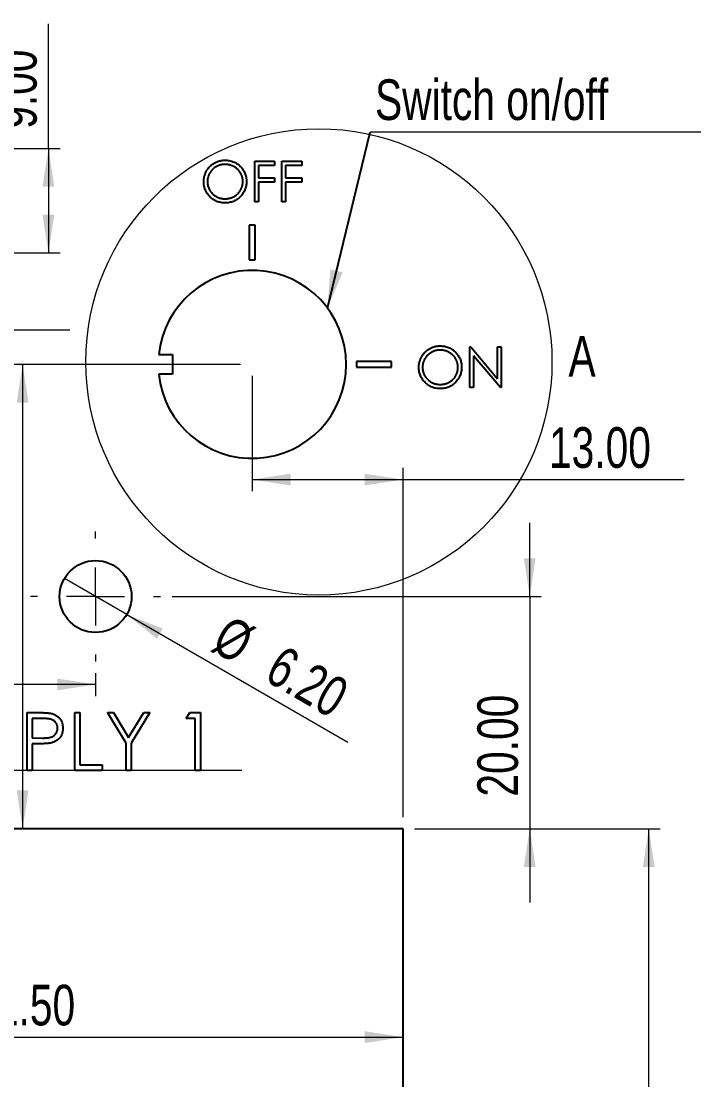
# Model space of a CAD drawing. Header units: millimetres. Extents: x 0 to 589, y 0 to 415.
# Drawn here: x 112.3 to 170.3, y 245.6 to 336.8 of the extents above; entities that cross this region are included whole.
import ezdxf

# ---------------------------------------------------------------- set-up
doc = ezdxf.new("R2010")
doc.units = ezdxf.units.MM
doc.styles.add('SLDTEXTSTYLE1', font='TXT', dxfattribs={"width": 0.75})
doc.dimstyles.new('SLDDIMSTYLE0', dxfattribs={"dimtxt": 3.5, "dimasz": 3.302, "dimexe": 0, "dimexo": 0.0625, "dimgap": 0.875, "dimtad": 1, "dimrnd": 1e-09, "dimzin": 4, "dimdsep": 46, "dimtxsty": 'SLDTEXTSTYLE1', "dimsah": 1, "dimcen": 0.09, "dimadec": 0, "dimazin": 1, "dimtfac": 1, "dimtofl": 0, "dimtmove": 0, "dimatfit": 3, "dimfxl": 1, "dimfrac": 2, "dimtolj": 1, "dimtzin": 12, "dimarcsym": 0})
doc.dimstyles.new('SLDDIMSTYLE1', dxfattribs={"dimtxt": 3.5, "dimasz": 3.302, "dimexe": 0, "dimexo": 0.0625, "dimgap": 0.875, "dimtad": 1, "dimrnd": 1e-09, "dimzin": 4, "dimdsep": 46, "dimtxsty": 'SLDTEXTSTYLE1', "dimsah": 1, "dimcen": 0.09, "dimadec": 0, "dimazin": 1, "dimtfac": 1, "dimtmove": 0, "dimatfit": 0, "dimfxl": 1, "dimfrac": 2, "dimtolj": 1, "dimtzin": 12, "dimarcsym": 0})
doc.dimstyles.new('SLDDIMSTYLE2', dxfattribs={"dimtxt": 3.5, "dimasz": 3.302, "dimexe": 0, "dimexo": 0.0625, "dimgap": 0.875, "dimtad": 1, "dimrnd": 1e-09, "dimzin": 4, "dimdsep": 46, "dimtxsty": 'SLDTEXTSTYLE1', "dimblk1": 'NONE', "dimsah": 1, "dimcen": 0, "dimadec": 0, "dimazin": 1, "dimtfac": 1, "dimtmove": 0, "dimatfit": 3, "dimldrblk": 'NONE', "dimfxl": 1, "dimfrac": 2, "dimtolj": 1, "dimtzin": 12, "dimarcsym": 0})
doc.dimstyles.new('SLDDIMSTYLE4', dxfattribs={"dimtxt": 0.18, "dimasz": 3.302, "dimexe": 0, "dimexo": 0.0625, "dimgap": 0, "dimtad": 0, "dimtih": 1, "dimtoh": 1, "dimdec": 0, "dimrnd": 1e-09, "dimzin": 0, "dimdsep": 46, "dimtxsty": 'Standard', "dimsah": 1, "dimcen": 0.09, "dimadec": 0, "dimazin": 0, "dimtfac": 3.302, "dimtdec": 0, "dimtofl": 0, "dimtmove": 0, "dimatfit": 3, "dimfxl": 1, "dimfrac": 2, "dimtolj": 1, "dimtzin": 0, "dimarcsym": 0})

# ---------------------------------------------------------------- blocks, each defined once
blk = doc.blocks.new('_D_2')
at = {"color": 7, "linetype": 'Continuous', "lineweight": 0}
for p, q in [((146.251, 267.26), (167.423, 267.26)), ((166.423, 182.76), (166.423, 267.26)), ((146.251, 182.76), (167.423, 182.76))]:
    blk.add_line(p, q, dxfattribs=at)
at = {"color": 7, "linetype": 'Continuous', "lineweight": 18}
for points in [[(166.423, 267.26), (165.915, 263.958), (166.931, 263.958)], [(166.423, 182.76), (166.931, 186.062), (165.915, 186.062)]]:
    blk.add_solid(points, dxfattribs=at)
at = {"color": 7, "linetype": 'Continuous', "lineweight": 18, "insert": (161.911, 213.012), "char_height": 3.5, "attachment_point": 1, "rotation": 90, "style": 'SLDTEXTSTYLE1'}
blk.add_mtext('84.50', dxfattribs=at)
blk = doc.blocks.new('_D_3')
at = {"color": 7, "linetype": 'Continuous', "lineweight": 0}
for p, q in [((73.751, 266.26), (73.751, 248.299)), ((145.251, 266.26), (145.251, 248.299)), ((73.751, 249.299), (145.251, 249.299))]:
    blk.add_line(p, q, dxfattribs=at)
at = {"color": 7, "linetype": 'Continuous', "lineweight": 18}
for points in [[(73.751, 249.299), (77.053, 248.791), (77.053, 249.807)], [(145.251, 249.299), (141.949, 249.807), (141.949, 248.791)]]:
    blk.add_solid(points, dxfattribs=at)
at = {"color": 7, "linetype": 'Continuous', "lineweight": 18, "insert": (108.212, 253.811), "char_height": 3.5, "attachment_point": 1, "style": 'SLDTEXTSTYLE1'}
blk.add_mtext('71.50', dxfattribs=at)
blk = doc.blocks.new('_D_4')
at = {"color": 7, "linetype": 'Continuous', "lineweight": 0}
for p, q in [((255.751, 270.76), (255.751, 151.421)), ((73.751, 181.76), (73.751, 151.421)), ((255.751, 152.421), (73.751, 152.421))]:
    blk.add_line(p, q, dxfattribs=at)
at = {"color": 7, "linetype": 'Continuous', "lineweight": 18}
for centre, start, end in [((163.196, 155.199), 153.43495, 206.56505), ((166.307, 155.199), 333.43495, 26.56505)]:
    blk.add_arc(centre, 6.212, start, end, dxfattribs=at)
for points in [[(73.751, 152.421), (77.053, 151.913), (77.053, 152.929)], [(255.751, 152.421), (252.449, 152.929), (252.449, 151.913)]]:
    blk.add_solid(points, dxfattribs=at)
at = {"color": 7, "linetype": 'Continuous', "lineweight": 18, "insert": (157.639, 156.932), "char_height": 3.5, "attachment_point": 1, "style": 'SLDTEXTSTYLE1'}
blk.add_mtext('182.00', dxfattribs=at)
blk = doc.blocks.new('_D_5')
at = {"color": 7, "linetype": 'Continuous', "lineweight": 0}
for p, q in [((254.751, 271.76), (250.203, 271.76)), ((251.203, 271.76), (251.203, 182.76)), ((146.251, 182.76), (252.203, 182.76))]:
    blk.add_line(p, q, dxfattribs=at)
at = {"color": 7, "linetype": 'Continuous', "lineweight": 18}
for centre, start, end in [((248.425, 219.094), 63.43495, 116.56505), ((248.425, 218.569), 243.43495, 296.56505)]:
    blk.add_arc(centre, 6.212, start, end, dxfattribs=at)
for points in [[(251.203, 271.76), (250.695, 268.458), (251.711, 268.458)], [(251.203, 182.76), (251.711, 186.062), (250.695, 186.062)]]:
    blk.add_solid(points, dxfattribs=at)
at = {"color": 7, "linetype": 'Continuous', "lineweight": 18, "insert": (246.692, 213.012), "char_height": 3.5, "attachment_point": 1, "rotation": 90, "style": 'SLDTEXTSTYLE1'}
blk.add_mtext('89.00', dxfattribs=at)
blk = doc.blocks.new('_D_8')
at = {"color": 7, "linetype": 'Continuous', "lineweight": 0}
for q in [(116.066, 288.81), (140.495, 274.706)]:
    blk.add_line((121.436, 285.71), q, dxfattribs=at)
at = {"color": 7, "linetype": 'Continuous', "lineweight": 18}
blk.add_solid([(121.436, 285.71), (124.041, 283.619), (124.549, 284.499)], dxfattribs=at)
at = {"color": 7, "linetype": 'Continuous', "lineweight": 18, "char_height": 3.5, "attachment_point": 1, "rotation": 330, "style": 'SLDTEXTSTYLE1'}
for s, insert in [('%%c', (130.324, 285.75)), ('6.20', (134.922, 283.157))]:
    blk.add_mtext(s, dxfattribs=dict(at, insert=insert))
blk = doc.blocks.new('_None')
blk = doc.blocks.new('_D_9')
at = {"color": 7, "linetype": 'Continuous', "lineweight": 0}
for p, q in [((156.167, 287.26), (156.167, 293.61)), ((125.351, 287.26), (157.167, 287.26)), ((156.167, 287.26), (156.167, 267.26)), ((146.251, 267.26), (157.167, 267.26)), ((156.167, 267.26), (156.167, 260.91))]:
    blk.add_line(p, q, dxfattribs=at)
at = {"color": 7, "linetype": 'Continuous', "lineweight": 18}
for points in [[(156.167, 287.26), (156.675, 290.562), (155.659, 290.562)], [(156.167, 267.26), (155.659, 263.958), (156.675, 263.958)]]:
    blk.add_solid(points, dxfattribs=at)
at = {"color": 7, "linetype": 'Continuous', "lineweight": 18, "insert": (151.655, 270.022), "char_height": 3.5, "attachment_point": 1, "rotation": 90, "style": 'SLDTEXTSTYLE1'}
blk.add_mtext('20.00', dxfattribs=at)
blk = doc.blocks.new('_D_10')
at = {"color": 7, "linetype": 'Continuous', "lineweight": 0}
for p, q in [((131.251, 307.26), (111.465, 307.26)), ((112.465, 307.26), (112.465, 267.26))]:
    blk.add_line(p, q, dxfattribs=at)
at = {"color": 7, "linetype": 'Continuous', "lineweight": 18}
for points in [[(112.465, 307.26), (111.957, 303.958), (112.973, 303.958)], [(112.465, 267.26), (112.973, 270.562), (111.957, 270.562)]]:
    blk.add_solid(points, dxfattribs=at)
at = {"color": 7, "linetype": 'Continuous', "lineweight": 18, "insert": (107.954, 291.009), "char_height": 3.5, "attachment_point": 1, "rotation": 90, "style": 'SLDTEXTSTYLE1'}
blk.add_mtext('40.00', dxfattribs=at)
blk = doc.blocks.new('_D_11')
at = {"color": 7, "linetype": 'Continuous', "lineweight": 0}
for p, q in [((73.751, 268.26), (73.751, 280.682)), ((118.751, 280.66), (118.751, 278.682)), ((118.751, 279.682), (73.751, 279.682))]:
    blk.add_line(p, q, dxfattribs=at)
at = {"color": 7, "linetype": 'Continuous', "lineweight": 18}
for points in [[(73.751, 279.682), (77.053, 279.174), (77.053, 280.19)], [(118.751, 279.682), (115.449, 280.19), (115.449, 279.174)]]:
    blk.add_solid(points, dxfattribs=at)
at = {"color": 7, "linetype": 'Continuous', "lineweight": 18, "insert": (90.432, 284.194), "char_height": 3.5, "attachment_point": 1, "style": 'SLDTEXTSTYLE1'}
blk.add_mtext('45.00', dxfattribs=at)
blk = doc.blocks.new('_D_12')
at = {"color": 7, "linetype": 'Continuous', "lineweight": 0}
for p, q in [((132.251, 306.26), (132.251, 296.334)), ((145.251, 268.26), (145.251, 298.334)), ((132.251, 297.334), (145.251, 297.334)), ((145.251, 297.334), (169.463, 297.334))]:
    blk.add_line(p, q, dxfattribs=at)
at = {"color": 7, "linetype": 'Continuous', "lineweight": 18}
for points in [[(132.251, 297.334), (135.553, 296.826), (135.553, 297.842)], [(145.251, 297.334), (141.949, 297.842), (141.949, 296.826)]]:
    blk.add_solid(points, dxfattribs=at)
at = {"color": 7, "linetype": 'Continuous', "lineweight": 18, "insert": (157.826, 301.846), "char_height": 3.5, "attachment_point": 1, "style": 'SLDTEXTSTYLE1'}
blk.add_mtext('13.00', dxfattribs=at)
blk = doc.blocks.new('_D_18')
at = {"color": 7, "linetype": 'Continuous', "lineweight": 0}
for p, q in [((114.688, 325.86), (114.688, 336.601)), ((88.201, 325.86), (115.688, 325.86)), ((114.688, 325.86), (114.688, 316.86)), ((94.651, 316.86), (115.688, 316.86))]:
    blk.add_line(p, q, dxfattribs=at)
at = {"color": 7, "linetype": 'Continuous', "lineweight": 18}
for points in [[(114.688, 325.86), (114.18, 322.558), (115.196, 322.558)], [(114.688, 316.86), (115.196, 320.162), (114.18, 320.162)]]:
    blk.add_solid(points, dxfattribs=at)
at = {"color": 7, "linetype": 'Continuous', "lineweight": 18, "insert": (110.177, 327.55), "char_height": 3.5, "attachment_point": 1, "rotation": 90, "style": 'SLDTEXTSTYLE1'}
blk.add_mtext('9.00', dxfattribs=at)
blk = doc.blocks.new('_D_19')
at = {"color": 7, "linetype": 'Continuous', "lineweight": 0}
for p, q in [((68.403, 272.26), (68.403, 278.61)), ((131.362, 272.26), (67.403, 272.26)), ((68.403, 272.26), (68.403, 267.26)), ((79.418, 267.26), (67.403, 267.26)), ((68.403, 267.26), (68.403, 251.854))]:
    blk.add_line(p, q, dxfattribs=at)
at = {"color": 7, "linetype": 'Continuous', "lineweight": 18}
for points in [[(68.403, 272.26), (68.911, 275.562), (67.895, 275.562)], [(68.403, 267.26), (67.895, 263.958), (68.911, 263.958)]]:
    blk.add_solid(points, dxfattribs=at)
at = {"color": 7, "linetype": 'Continuous', "lineweight": 18, "insert": (63.891, 251.854), "char_height": 3.5, "attachment_point": 1, "rotation": 90, "style": 'SLDTEXTSTYLE1'}
blk.add_mtext('5.00', dxfattribs=at)
blk = doc.blocks.new('SW_NOTE_0_2')
at = {"color": 0, "linetype": 'Continuous', "lineweight": 0}
blk.add_line((29.686, 0), (0, 0), dxfattribs=at)
at = {"color": 0, "linetype": 'Continuous', "lineweight": 0, "insert": (0.413, 4.542), "char_height": 3.5, "attachment_point": 1, "style": 'SLDTEXTSTYLE1'}
blk.add_mtext('Switch on/off', dxfattribs=at)
blk = doc.blocks.new('SW_NOTE_0_3')
at = {"color": 0, "linetype": 'Continuous', "lineweight": 0}
blk.add_line((20.3, 0), (0, 0), dxfattribs=at)
at = {"color": 0, "linetype": 'Continuous', "lineweight": 0, "insert": (0.44, 3.169), "char_height": 2.38125, "attachment_point": 1, "style": 'SLDTEXTSTYLE1'}
blk.add_mtext('Power Switch', dxfattribs=at)
blk = doc.blocks.new('SW_CENTERMARKSYMBOL_4')
at = {"color": 0, "linetype": 'Continuous', "lineweight": 18}
for p, q in [((0, 5), (0, 5.6)), ((0, 0), (0, 2.5)), ((-5, 0), (-5.6, 0)), ((0, 0), (-2.5, 0)), ((0, 0), (0, -2.5)), ((0, 0), (2.5, 0)), ((5, 0), (5.6, 0)), ((0, -5), (0, -5.6))]:
    blk.add_line(p, q, dxfattribs=at)

msp = doc.modelspace()

# ---------------------------------------------------------------- linework, layer by layer
at = {"color": 7, "linetype": 'Continuous', "lineweight": 25}
for p, q in [((132.476, 324.76), (134.181, 324.76)), ((132.476, 321.26), (132.476, 324.76)), ((134.181, 324.76), (134.181, 324.401)), ((134.809, 324.76), (136.514, 324.76)), ((134.809, 321.26), (134.809, 324.76)), ((136.514, 324.76), (136.514, 324.401)), ((132.79, 324.401), (132.79, 323.324)), ((134.181, 324.401), (132.79, 324.401)), ((135.123, 324.401), (135.123, 323.324)), ((136.514, 324.401), (135.123, 324.401)), ((132.79, 323.324), (134.181, 323.324)), ((132.79, 322.965), (132.79, 321.26)), ((134.181, 322.965), (132.79, 322.965)), ((134.181, 323.324), (134.181, 322.965)), ((135.123, 323.324), (136.514, 323.324)), ((135.123, 322.965), (135.123, 321.26)), ((136.514, 322.965), (135.123, 322.965)), ((136.514, 323.324), (136.514, 322.965)), ((132.79, 321.26), (132.476, 321.26)), ((135.123, 321.26), (134.809, 321.26)), ((132.501, 319.26), (132.001, 319.26)), ((132.001, 319.26), (132.001, 316.26)), ((132.501, 316.26), (132.501, 319.26)), ((132.001, 316.26), (132.501, 316.26)), ((151.014, 308.76), (151.08, 308.76)), ((151.014, 305.26), (151.014, 308.76)), ((151.08, 308.76), (153.392, 306.005)), ((153.392, 308.76), (153.706, 308.76)), ((153.392, 306.005), (153.392, 308.76)), ((153.706, 308.76), (153.706, 305.26)), ((124.196, 308.11), (125.396, 308.11)), ((125.396, 308.11), (125.396, 306.41)), ((144.251, 307.51), (141.251, 307.51)), ((141.251, 307.51), (141.251, 307.01)), ((144.251, 307.01), (144.251, 307.51)), ((151.328, 308.008), (151.328, 305.26)), ((153.635, 305.26), (151.328, 308.008)), ((141.251, 307.01), (144.251, 307.01)), ((125.396, 306.41), (124.196, 306.41)), ((151.328, 305.26), (151.014, 305.26)), ((153.706, 305.26), (153.635, 305.26)), ((112.854, 277.26), (113.834, 277.26)), ((112.854, 272.26), (112.854, 277.26)), ((113.302, 276.747), (113.302, 275.08)), ((114.217, 276.747), (113.302, 276.747)), ((116.956, 277.26), (117.405, 277.26)), ((116.956, 272.26), (116.956, 277.26)), ((117.405, 277.26), (117.405, 272.773)), ((119.777, 277.26), (120.291, 277.26)), ((121.379, 274.637), (119.777, 277.26)), ((120.291, 277.26), (121.605, 275.111)), ((121.605, 275.111), (122.917, 277.26)), ((123.431, 277.26), (121.828, 274.637)), ((122.917, 277.26), (123.431, 277.26)), ((126.572, 276.747), (126.865, 277.26)), ((127.341, 276.747), (126.572, 276.747)), ((126.865, 277.26), (127.79, 277.26)), ((127.341, 272.26), (127.341, 276.747)), ((127.79, 277.26), (127.79, 272.26)), ((113.302, 275.08), (114.178, 275.069)), ((113.302, 274.568), (113.302, 272.26)), ((113.66, 274.568), (113.302, 274.568)), ((121.379, 272.26), (121.379, 274.637)), ((121.828, 274.637), (121.828, 272.26)), ((117.405, 272.773), (119.328, 272.773)), ((119.328, 272.773), (119.328, 272.26)), ((113.302, 272.26), (112.854, 272.26)), ((119.328, 272.26), (116.956, 272.26)), ((121.828, 272.26), (121.379, 272.26)), ((127.79, 272.26), (127.341, 272.26)), ((145.251, 267.26), (73.751, 267.26)), ((145.251, 182.76), (145.251, 267.26))]:
    msp.add_line(p, q, dxfattribs=at)
at = {"color": 7, "linetype": 'Continuous', "lineweight": 18}
msp.add_circle((138, 307.475), 20.087, dxfattribs=at)
at = {"color": 7, "linetype": 'Continuous', "lineweight": 25}
msp.add_circle((118.751, 287.26), 3.1, dxfattribs=at)
msp.add_arc((132.251, 307.26), 8.1, 186.02361, 173.97639, dxfattribs=at)
for points, knots in [([(128.078, 322.994), (128.079, 323.036), (128.08, 323.119), (128.092, 323.242), (128.111, 323.363), (128.138, 323.481), (128.172, 323.597), (128.213, 323.711), (128.264, 323.822), (128.32, 323.931), (128.384, 324.036), (128.453, 324.135), (128.527, 324.229), (128.609, 324.315), (128.694, 324.397), (128.786, 324.473), (128.882, 324.543), (128.985, 324.607), (129.091, 324.664), (129.199, 324.713), (129.31, 324.756), (129.423, 324.79), (129.538, 324.817), (129.655, 324.835), (129.775, 324.848), (129.855, 324.849), (129.895, 324.85)], [0, 0, 0, 0, 0.043209, 0.085873, 0.12812, 0.170152, 0.211918, 0.253753, 0.296006, 0.338443, 0.381015, 0.42282, 0.464089, 0.505126, 0.545975, 0.586985, 0.628339, 0.670084, 0.711992, 0.753039, 0.794049, 0.834886, 0.875498, 0.916547, 0.958004, 1, 1, 1, 1]), ([(129.895, 324.85), (129.96, 324.848), (130.087, 324.845), (130.275, 324.82), (130.453, 324.777), (130.625, 324.721), (130.787, 324.645), (130.942, 324.553), (131.088, 324.445), (131.224, 324.32), (131.349, 324.185), (131.459, 324.04), (131.551, 323.888), (131.627, 323.727), (131.686, 323.559), (131.727, 323.383), (131.753, 323.2), (131.756, 323.075), (131.758, 323.011)], [0, 0, 0, 0, 0.06657, 0.130749, 0.193413, 0.254989, 0.316114, 0.377262, 0.439401, 0.502971, 0.566525, 0.628231, 0.689091, 0.749345, 0.81017, 0.87161, 0.934869, 1, 1, 1, 1]), ([(129.911, 324.491), (129.878, 324.49), (129.811, 324.489), (129.713, 324.479), (129.616, 324.464), (129.52, 324.442), (129.426, 324.413), (129.333, 324.379), (129.242, 324.338), (129.152, 324.291), (129.065, 324.24), (128.983, 324.183), (128.906, 324.122), (128.833, 324.056), (128.766, 323.986), (128.702, 323.913), (128.645, 323.834), (128.593, 323.752), (128.546, 323.666), (128.504, 323.578), (128.47, 323.486), (128.442, 323.393), (128.419, 323.297), (128.404, 323.199), (128.393, 323.098), (128.393, 323.03), (128.392, 322.996)], [0, 0, 0, 0, 0.042023, 0.083645, 0.124984, 0.166247, 0.207702, 0.249631, 0.291742, 0.334743, 0.37746, 0.419556, 0.461044, 0.502096, 0.542891, 0.583801, 0.624864, 0.666225, 0.707399, 0.748557, 0.789655, 0.83074, 0.87207, 0.913993, 0.956498, 1, 1, 1, 1]), ([(131.443, 323.012), (131.443, 323.046), (131.442, 323.113), (131.432, 323.213), (131.417, 323.31), (131.395, 323.405), (131.367, 323.497), (131.332, 323.586), (131.291, 323.673), (131.245, 323.758), (131.192, 323.839), (131.135, 323.917), (131.071, 323.989), (131.004, 324.059), (130.931, 324.123), (130.852, 324.183), (130.769, 324.24), (130.681, 324.291), (130.59, 324.338), (130.497, 324.379), (130.403, 324.413), (130.307, 324.442), (130.21, 324.464), (130.111, 324.479), (130.012, 324.489), (129.944, 324.49), (129.911, 324.491)], [0, 0, 0, 0, 0.042915, 0.08513, 0.126473, 0.167453, 0.207976, 0.248249, 0.28875, 0.32967, 0.370537, 0.411129, 0.451819, 0.492406, 0.533486, 0.575263, 0.617441, 0.660672, 0.70394, 0.746868, 0.789079, 0.831104, 0.873238, 0.915166, 0.957381, 1, 1, 1, 1]), ([(129.923, 321.17), (129.86, 321.172), (129.735, 321.175), (129.551, 321.201), (129.375, 321.242), (129.207, 321.3), (129.046, 321.376), (128.892, 321.468), (128.747, 321.578), (128.61, 321.702), (128.486, 321.837), (128.377, 321.982), (128.285, 322.133), (128.209, 322.292), (128.15, 322.458), (128.109, 322.631), (128.083, 322.81), (128.08, 322.932), (128.078, 322.994)], [0, 0, 0, 0, 0.0658189, 0.1297465, 0.192072, 0.2534594, 0.3145696, 0.3762799, 0.4390257, 0.503267, 0.5674928, 0.6297048, 0.6909996, 0.7514517, 0.8120044, 0.8731497, 0.9356355, 1, 1, 1, 1]), ([(128.392, 322.996), (128.393, 322.945), (128.396, 322.846), (128.418, 322.7), (128.452, 322.56), (128.502, 322.426), (128.564, 322.298), (128.641, 322.176), (128.732, 322.061), (128.836, 321.952), (128.949, 321.853), (129.07, 321.767), (129.196, 321.693), (129.328, 321.633), (129.465, 321.586), (129.609, 321.554), (129.758, 321.532), (129.859, 321.53), (129.911, 321.529)], [0, 0, 0, 0, 0.064504, 0.126899, 0.187747, 0.24815, 0.308586, 0.369583, 0.431827, 0.49618, 0.560668, 0.623504, 0.68526, 0.746537, 0.808327, 0.870486, 0.934317, 1, 1, 1, 1]), ([(129.911, 321.529), (129.945, 321.53), (130.014, 321.531), (130.116, 321.54), (130.216, 321.555), (130.315, 321.577), (130.411, 321.605), (130.505, 321.637), (130.597, 321.678), (130.687, 321.723), (130.774, 321.774), (130.856, 321.829), (130.933, 321.89), (131.005, 321.954), (131.073, 322.023), (131.135, 322.097), (131.192, 322.176), (131.245, 322.258), (131.291, 322.344), (131.332, 322.432), (131.367, 322.523), (131.395, 322.616), (131.417, 322.712), (131.432, 322.81), (131.442, 322.91), (131.443, 322.978), (131.443, 323.012)], [0, 0, 0, 0, 0.043633, 0.086538, 0.129177, 0.171436, 0.213416, 0.255266, 0.297369, 0.339941, 0.382347, 0.423953, 0.464871, 0.505572, 0.546003, 0.586568, 0.627065, 0.668271, 0.709549, 0.750428, 0.791096, 0.832027, 0.873136, 0.914611, 0.956956, 1, 1, 1, 1]), ([(131.758, 323.011), (131.756, 322.948), (131.753, 322.824), (131.727, 322.642), (131.686, 322.467), (131.627, 322.299), (131.552, 322.139), (131.459, 321.986), (131.35, 321.84), (131.226, 321.704), (131.091, 321.579), (130.945, 321.47), (130.793, 321.376), (130.633, 321.302), (130.466, 321.242), (130.292, 321.201), (130.11, 321.175), (129.986, 321.172), (129.923, 321.17)], [0, 0, 0, 0, 0.065227, 0.128569, 0.19032, 0.251378, 0.312388, 0.373789, 0.436431, 0.500567, 0.564687, 0.627136, 0.688455, 0.749246, 0.810155, 0.871671, 0.934773, 1, 1, 1, 1]), ([(146.617, 306.994), (146.617, 307.036), (146.618, 307.119), (146.631, 307.242), (146.649, 307.363), (146.676, 307.481), (146.711, 307.597), (146.752, 307.711), (146.802, 307.822), (146.859, 307.931), (146.922, 308.036), (146.992, 308.135), (147.066, 308.229), (147.147, 308.315), (147.233, 308.397), (147.324, 308.473), (147.421, 308.543), (147.523, 308.607), (147.629, 308.664), (147.738, 308.713), (147.849, 308.756), (147.961, 308.79), (148.076, 308.817), (148.194, 308.835), (148.313, 308.848), (148.393, 308.849), (148.434, 308.85)], [0, 0, 0, 0, 0.043209, 0.085873, 0.12812, 0.170152, 0.211918, 0.253753, 0.296006, 0.338443, 0.381015, 0.42282, 0.464089, 0.505126, 0.545975, 0.586985, 0.628339, 0.670084, 0.711992, 0.753039, 0.794049, 0.834886, 0.875498, 0.916547, 0.958004, 1, 1, 1, 1]), ([(148.449, 308.491), (148.416, 308.49), (148.35, 308.489), (148.252, 308.479), (148.155, 308.464), (148.059, 308.442), (147.965, 308.413), (147.872, 308.379), (147.78, 308.338), (147.69, 308.291), (147.603, 308.24), (147.521, 308.183), (147.444, 308.122), (147.372, 308.056), (147.304, 307.986), (147.241, 307.913), (147.183, 307.834), (147.131, 307.752), (147.084, 307.666), (147.042, 307.578), (147.008, 307.486), (146.98, 307.393), (146.957, 307.297), (146.943, 307.199), (146.932, 307.098), (146.931, 307.03), (146.931, 306.996)], [0, 0, 0, 0, 0.042023, 0.083645, 0.124984, 0.166247, 0.207702, 0.249631, 0.291742, 0.334743, 0.37746, 0.419556, 0.461044, 0.502096, 0.542891, 0.583801, 0.624864, 0.666225, 0.707399, 0.748557, 0.789655, 0.83074, 0.87207, 0.913993, 0.956498, 1, 1, 1, 1]), ([(148.434, 308.85), (148.499, 308.848), (148.626, 308.845), (148.813, 308.82), (148.992, 308.777), (149.163, 308.721), (149.326, 308.645), (149.48, 308.553), (149.627, 308.445), (149.763, 308.32), (149.888, 308.185), (149.997, 308.04), (150.089, 307.888), (150.165, 307.727), (150.224, 307.559), (150.265, 307.383), (150.291, 307.2), (150.294, 307.075), (150.296, 307.011)], [0, 0, 0, 0, 0.06657, 0.130749, 0.193413, 0.254989, 0.316114, 0.377262, 0.439401, 0.502971, 0.566525, 0.628231, 0.689091, 0.749345, 0.81017, 0.87161, 0.934869, 1, 1, 1, 1]), ([(149.982, 307.012), (149.982, 307.046), (149.981, 307.113), (149.97, 307.213), (149.955, 307.31), (149.933, 307.405), (149.905, 307.497), (149.871, 307.586), (149.83, 307.673), (149.783, 307.758), (149.73, 307.839), (149.673, 307.917), (149.61, 307.989), (149.542, 308.059), (149.469, 308.123), (149.39, 308.183), (149.307, 308.24), (149.219, 308.291), (149.129, 308.338), (149.036, 308.379), (148.941, 308.413), (148.846, 308.442), (148.748, 308.464), (148.65, 308.479), (148.55, 308.489), (148.483, 308.49), (148.449, 308.491)], [0, 0, 0, 0, 0.042915, 0.08513, 0.126473, 0.167453, 0.207976, 0.248249, 0.28875, 0.32967, 0.370537, 0.411129, 0.451819, 0.492406, 0.533486, 0.575263, 0.617441, 0.660672, 0.70394, 0.746868, 0.789079, 0.831104, 0.873238, 0.915166, 0.957381, 1, 1, 1, 1]), ([(148.462, 305.17), (148.398, 305.172), (148.273, 305.175), (148.09, 305.201), (147.914, 305.242), (147.745, 305.3), (147.584, 305.376), (147.431, 305.468), (147.285, 305.578), (147.149, 305.702), (147.024, 305.837), (146.915, 305.982), (146.823, 306.133), (146.748, 306.292), (146.688, 306.458), (146.647, 306.631), (146.621, 306.81), (146.618, 306.932), (146.617, 306.994)], [0, 0, 0, 0, 0.065819, 0.129747, 0.192072, 0.253459, 0.31457, 0.37628, 0.439026, 0.503267, 0.567493, 0.629705, 0.691, 0.751452, 0.812004, 0.87315, 0.935635, 1, 1, 1, 1]), ([(146.931, 306.996), (146.932, 306.945), (146.934, 306.846), (146.956, 306.7), (146.99, 306.56), (147.04, 306.426), (147.102, 306.298), (147.179, 306.176), (147.271, 306.061), (147.374, 305.952), (147.488, 305.853), (147.608, 305.767), (147.734, 305.693), (147.866, 305.633), (148.004, 305.586), (148.147, 305.554), (148.296, 305.532), (148.398, 305.53), (148.449, 305.529)], [0, 0, 0, 0, 0.064504, 0.126899, 0.187747, 0.24815, 0.308586, 0.369583, 0.431827, 0.49618, 0.560668, 0.623504, 0.68526, 0.746537, 0.808327, 0.870486, 0.934317, 1, 1, 1, 1]), ([(148.449, 305.529), (148.484, 305.53), (148.553, 305.531), (148.655, 305.54), (148.755, 305.555), (148.853, 305.577), (148.949, 305.605), (149.044, 305.637), (149.136, 305.678), (149.226, 305.723), (149.312, 305.774), (149.395, 305.829), (149.471, 305.89), (149.544, 305.954), (149.611, 306.023), (149.674, 306.097), (149.731, 306.176), (149.783, 306.258), (149.83, 306.344), (149.871, 306.432), (149.905, 306.523), (149.933, 306.616), (149.955, 306.712), (149.97, 306.81), (149.981, 306.91), (149.982, 306.978), (149.982, 307.012)], [0, 0, 0, 0, 0.043633, 0.086538, 0.129177, 0.171436, 0.213416, 0.255266, 0.297369, 0.339941, 0.382347, 0.423953, 0.464871, 0.505572, 0.546003, 0.586568, 0.627065, 0.668271, 0.709549, 0.750428, 0.791096, 0.832027, 0.873136, 0.914611, 0.956956, 1, 1, 1, 1]), ([(150.296, 307.011), (150.294, 306.948), (150.291, 306.824), (150.265, 306.642), (150.224, 306.467), (150.166, 306.299), (150.09, 306.139), (149.998, 305.986), (149.889, 305.84), (149.764, 305.704), (149.629, 305.579), (149.484, 305.47), (149.332, 305.376), (149.172, 305.302), (149.005, 305.242), (148.83, 305.201), (148.649, 305.175), (148.525, 305.172), (148.462, 305.17)], [0, 0, 0, 0, 0.065227, 0.128569, 0.19032, 0.251378, 0.312388, 0.373789, 0.436431, 0.500567, 0.564687, 0.627136, 0.688455, 0.749246, 0.810155, 0.871671, 0.934773, 1, 1, 1, 1]), ([(113.834, 277.26), (113.902, 277.26), (114.031, 277.26), (114.216, 277.255), (114.385, 277.25), (114.535, 277.242), (114.67, 277.232), (114.786, 277.219), (114.886, 277.205), (114.946, 277.191), (114.973, 277.185)], [0, 0, 0, 0, 0.176956, 0.339055, 0.486318, 0.618781, 0.735619, 0.838742, 0.926457, 1, 1, 1, 1]), ([(115.482, 275.917), (115.48, 275.957), (115.477, 276.037), (115.45, 276.154), (115.405, 276.266), (115.343, 276.37), (115.268, 276.465), (115.18, 276.547), (115.081, 276.613), (114.988, 276.655), (114.906, 276.681), (114.834, 276.7), (114.753, 276.714), (114.663, 276.726), (114.565, 276.736), (114.457, 276.743), (114.34, 276.747), (114.259, 276.747), (114.217, 276.747)], [0, 0, 0, 0, 0.070044, 0.139238, 0.208197, 0.279173, 0.349987, 0.418354, 0.48761, 0.557411, 0.59533, 0.637964, 0.685913, 0.738185, 0.796103, 0.858517, 0.926658, 1, 1, 1, 1]), ([(114.973, 277.185), (115.008, 277.175), (115.076, 277.157), (115.174, 277.119), (115.268, 277.075), (115.357, 277.024), (115.441, 276.965), (115.52, 276.9), (115.595, 276.828), (115.663, 276.749), (115.727, 276.664), (115.781, 276.573), (115.827, 276.477), (115.866, 276.376), (115.894, 276.269), (115.915, 276.157), (115.929, 276.04), (115.93, 275.96), (115.931, 275.919)], [0, 0, 0, 0, 0.062481, 0.12349, 0.183411, 0.243153, 0.302127, 0.36171, 0.421842, 0.482932, 0.544552, 0.605681, 0.66768, 0.729984, 0.794551, 0.860346, 0.928907, 1, 1, 1, 1]), ([(114.178, 275.069), (114.221, 275.069), (114.303, 275.069), (114.422, 275.075), (114.533, 275.082), (114.635, 275.091), (114.727, 275.105), (114.811, 275.119), (114.886, 275.138), (114.973, 275.165), (115.07, 275.211), (115.176, 275.277), (115.266, 275.361), (115.343, 275.456), (115.405, 275.562), (115.45, 275.675), (115.477, 275.794), (115.48, 275.876), (115.482, 275.917)], [0, 0, 0, 0, 0.072538, 0.140034, 0.202496, 0.260575, 0.313228, 0.361583, 0.404878, 0.444127, 0.5164, 0.586507, 0.655085, 0.724384, 0.793974, 0.861638, 0.930111, 1, 1, 1, 1]), ([(115.931, 275.919), (115.93, 275.878), (115.929, 275.797), (115.915, 275.68), (115.896, 275.567), (115.866, 275.46), (115.828, 275.359), (115.783, 275.263), (115.729, 275.173), (115.666, 275.089), (115.597, 275.01), (115.521, 274.938), (115.439, 274.873), (115.35, 274.814), (115.254, 274.763), (115.153, 274.718), (115.045, 274.68), (114.971, 274.66), (114.933, 274.65)], [0, 0, 0, 0, 0.070119, 0.137192, 0.202016, 0.264631, 0.326117, 0.38601, 0.445812, 0.505298, 0.564633, 0.624283, 0.683902, 0.743953, 0.805388, 0.868388, 0.933084, 1, 1, 1, 1]), ([(114.933, 274.65), (114.902, 274.643), (114.833, 274.628), (114.72, 274.612), (114.588, 274.598), (114.438, 274.588), (114.27, 274.579), (114.083, 274.572), (113.878, 274.568), (113.735, 274.568), (113.66, 274.568)], [0, 0, 0, 0, 0.075173, 0.164746, 0.268017, 0.385912, 0.517789, 0.663691, 0.824413, 1, 1, 1, 1])]:
    msp.add_open_spline(points, degree=3, knots=knots, dxfattribs=at)

# ---------------------------------------------------------------- block references
at = {"color": 7, "linetype": 'Continuous', "lineweight": 0}
for name, p in [('SW_NOTE_0_2', (142.421, 327.272)), ('SW_NOTE_0_3', (96.242, 310.196)), ('SW_CENTERMARKSYMBOL_4', (118.751, 287.26))]:
    msp.add_blockref(name, p, dxfattribs=at)

# ---------------------------------------------------------------- texts
at = {"color": 7, "linetype": 'Continuous', "lineweight": 18, "insert": (159.507, 309.715), "char_height": 3.5, "attachment_point": 1, "style": 'SLDTEXTSTYLE1'}
msp.add_mtext('A', dxfattribs=at)

# ---------------------------------------------------------------- dimensions: what is measured, and where the dimension line sits
at = {"color": 7, "linetype": 'Continuous', "lineweight": 18}
for base, p1, p2, dimstyle, picture, middle in [((111.91, 316.86), (87.201, 325.86), (93.651, 316.86), 'SLDDIMSTYLE0', '_D_18', (111.91, 332.075)), ((109.687, 267.26), (132.251, 307.26), (145.251, 267.26), 'SLDDIMSTYLE0', '_D_10', (109.687, 296.828)), ((153.389, 267.26), (118.751, 287.26), (145.251, 267.26), 'SLDDIMSTYLE1', '_D_9', (153.389, 275.841)), ((65.625, 267.26), (73.751, 272.26), (73.751, 267.26), 'SLDDIMSTYLE1', '_D_19', (65.625, 256.38)), ((163.645, 267.26), (145.251, 182.76), (145.251, 267.26), 'SLDDIMSTYLE0', '_D_2', (163.645, 218.831))]:
    dim = msp.add_linear_dim(base=base, p1=p1, p2=p2, angle=90, dimstyle=dimstyle, dxfattribs=at)
    dim.commit()
    dim.dimension.update_dxf_attribs({"geometry": picture, "text_midpoint": middle, "dimtype": 160})
for base, p1, p2, picture, middle in [((145.251, 300.112), (132.251, 307.26), (145.251, 267.26), '_D_12', (163.645, 300.112)), ((73.751, 282.46), (118.751, 287.26), (73.751, 267.26), '_D_11', (96.251, 282.46)), ((145.251, 252.078), (73.751, 267.26), (145.251, 267.26), '_D_3', (114.03, 252.078))]:
    dim = msp.add_linear_dim(base=base, p1=p1, p2=p2, dimstyle='SLDDIMSTYLE0', dxfattribs=at)
    dim.commit()
    dim.dimension.update_dxf_attribs({"geometry": picture, "text_midpoint": middle, "dimtype": 160})
dim = msp.add_diameter_dim_2p(p1=(116.066, 288.81), p2=(121.436, 285.71), dimstyle='SLDDIMSTYLE2', dxfattribs=at)
dim.commit()
dim.dimension.update_dxf_attribs({"geometry": '_D_8', "text_midpoint": (134.474, 278.182), "dimtype": 163})
dim = msp.add_linear_dim(base=(73.751, 155.554), p1=(255.751, 271.76), p2=(73.751, 182.76), text='(<>)', dimstyle='SLDDIMSTYLE0', dxfattribs=at)
dim.commit()
dim.dimension.update_dxf_attribs({"geometry": '_D_4', "text_midpoint": (164.751, 155.554), "dimtype": 160})
dim = msp.add_linear_dim(base=(248.07, 182.76), p1=(255.751, 271.76), p2=(145.251, 182.76), angle=90, text='(<>)', dimstyle='SLDDIMSTYLE0', dxfattribs=at)
dim.commit()
dim.dimension.update_dxf_attribs({"geometry": '_D_5', "text_midpoint": (248.07, 218.831), "dimtype": 160})

# ---------------------------------------------------------------- leaders
at = {"color": 7, "linetype": 'Continuous', "lineweight": 0}
msp.add_leader([(138.739, 312.109), (142.421, 327.272)], dimstyle='SLDDIMSTYLE4', dxfattribs=at)

doc.saveas('drawing.dxf')
